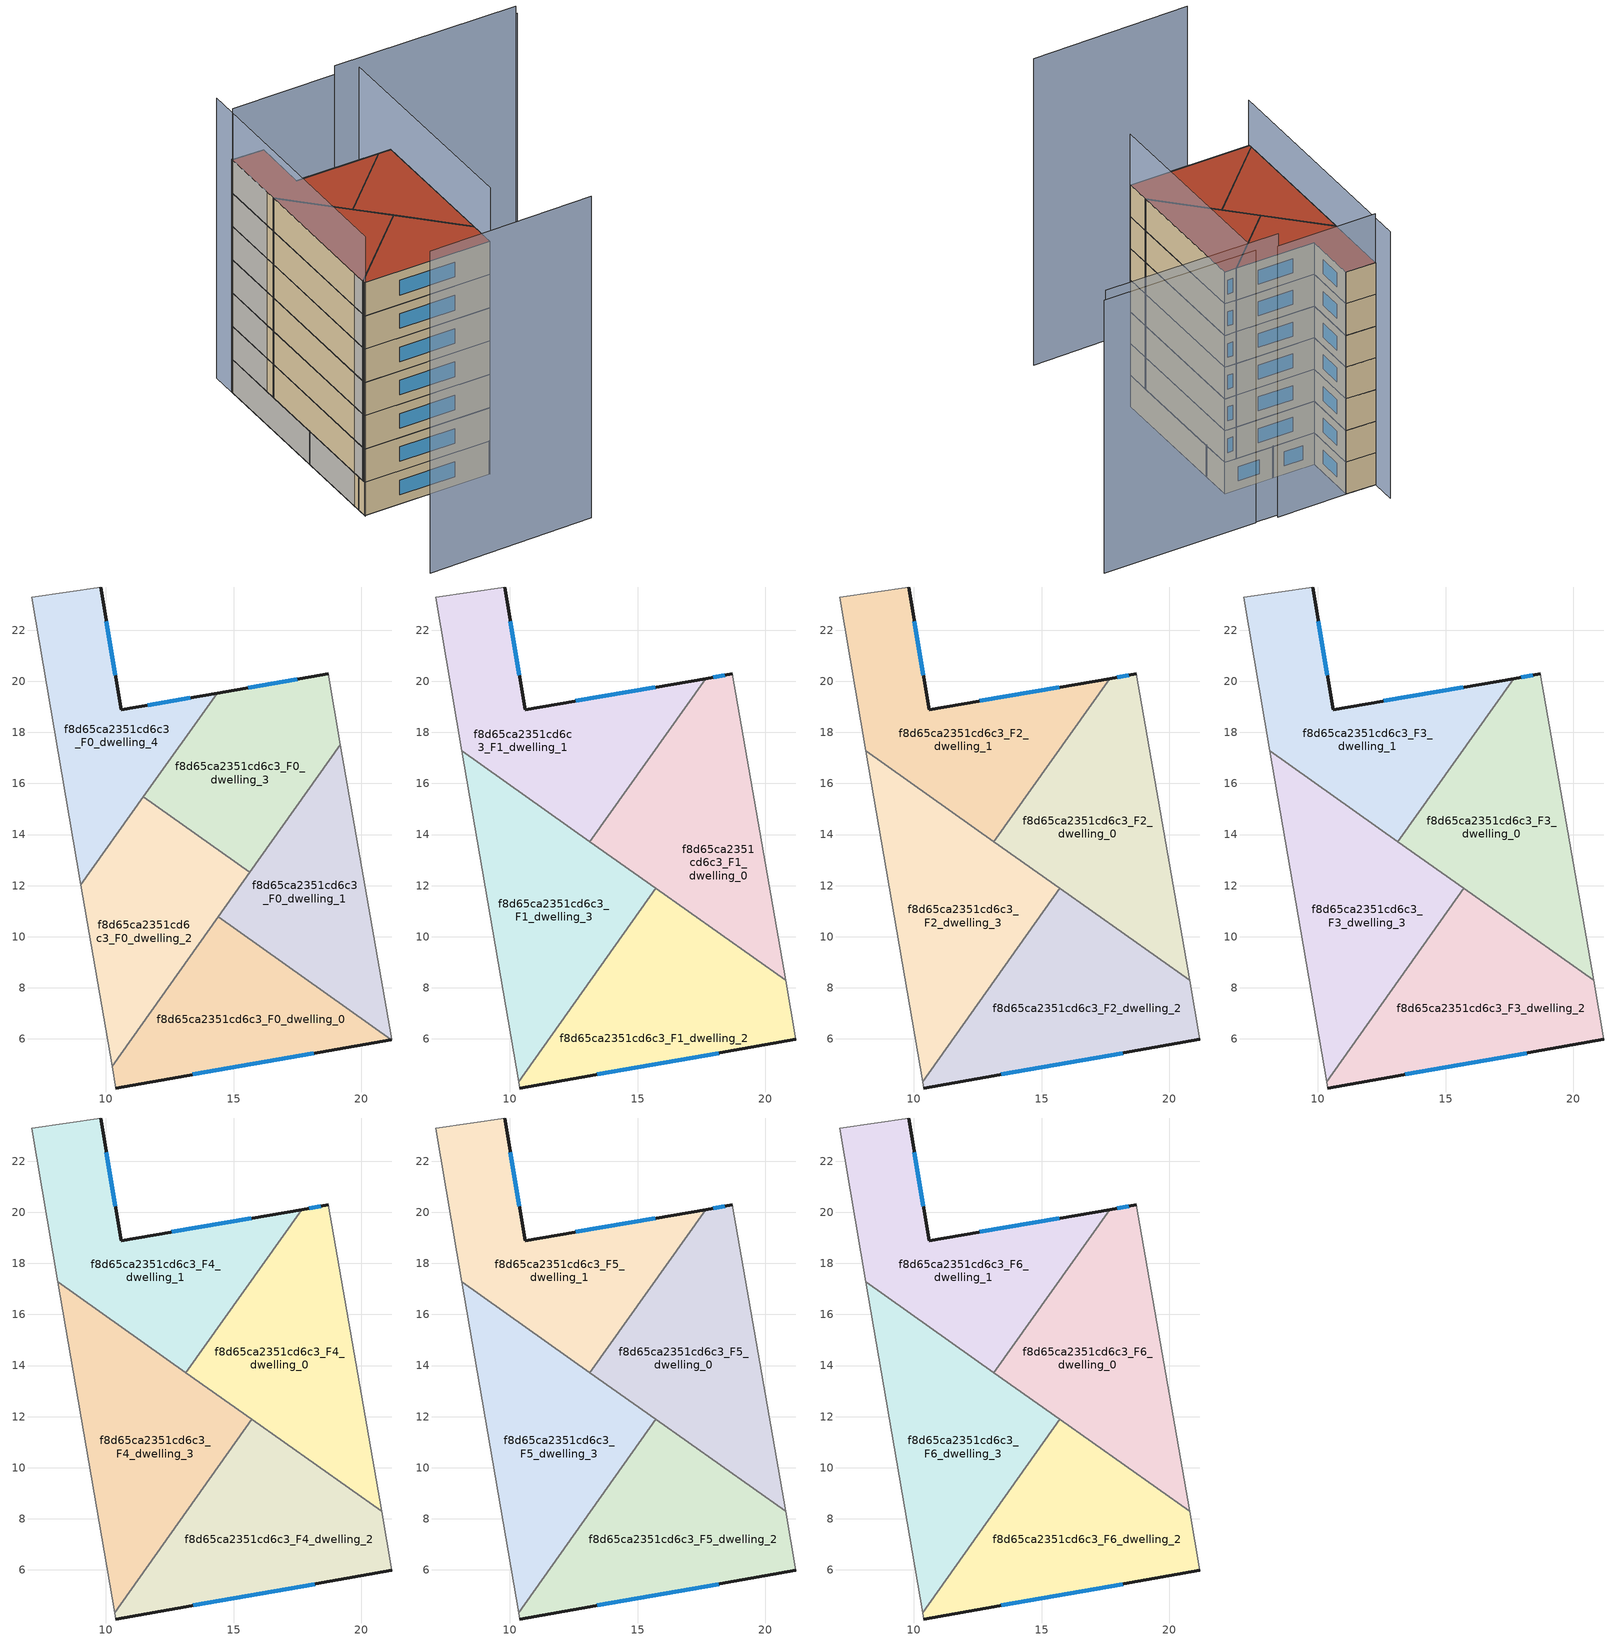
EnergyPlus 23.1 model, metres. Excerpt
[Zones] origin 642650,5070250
f8d65ca2351cd6c3_F0_dwelling_0
 floor ground (EU_floor_Construction): 21.17,5.97 14.4,10.78 10.24,4.93 10.39,4.08 z0
 wall outside (EU_wall_Construction): 21.17,5.97 10.39,4.08 z0:3
 wall to f8d65ca2351cd6c3_F0_dwelling_1 (EU_wall_Construction): 14.4,10.78 21.17,5.97 z0:3
 wall adiabatic (EU_wall_Construction): 10.39,4.08 10.24,4.93 z0:3
 wall to f8d65ca2351cd6c3_F0_dwelling_2 (EU_wall_Construction): 10.24,4.93 14.4,10.78 z0:3
 window (EU_Window_Construction): 18.15,5.44 13.41,4.61 z0.84:2.16
f8d65ca2351cd6c3_F0_dwelling_1
 floor ground (EU_floor_Construction): 21.2,5.97 19.18,17.52 14.4,10.78 21.17,5.97 z0
 wall adiabatic (EU_wall_Construction): 19.18,17.52 21.2,5.97 21.17,5.97 z0:3
 wall to f8d65ca2351cd6c3_F0_dwelling_3 (EU_wall_Construction): 15.63,12.52 19.18,17.52 z0:3
 wall to f8d65ca2351cd6c3_F0_dwelling_2 (EU_wall_Construction): 14.4,10.78 15.63,12.52 z0:3
 ceiling adiabatic (EU_roof_Construction): 19.18,17.52 20.8,8.29 15.36,12.14 z3
f8d65ca2351cd6c3_F0_dwelling_2
 floor ground (EU_floor_Construction): 10.24,4.93 15.63,12.52 11.47,15.47 9.03,12.02 z0
 wall adiabatic (EU_wall_Construction): 10.24,4.93 9.03,12.02 z0:3
 wall to f8d65ca2351cd6c3_F0_dwelling_3 (EU_wall_Construction): 11.47,15.47 15.63,12.52 z0:3
 wall to f8d65ca2351cd6c3_F0_dwelling_4 (EU_wall_Construction): 9.03,12.02 11.47,15.47 z0:3
f8d65ca2351cd6c3_F0_dwelling_3
 floor ground (EU_floor_Construction): 15.63,12.52 19.18,17.52 18.7,20.29 14.36,19.54 11.47,15.47 z0
 wall outside (EU_wall_Construction): 14.36,19.54 18.7,20.29 z0:3
 wall adiabatic (EU_wall_Construction): 18.7,20.29 19.18,17.52 z0:3
 wall to f8d65ca2351cd6c3_F0_dwelling_4 (EU_wall_Construction): 11.48,15.47 14.36,19.54 z0:3
 window (EU_Window_Construction): 15.58,19.75 17.49,20.08 z0.84:2.16
f8d65ca2351cd6c3_F0_dwelling_4
 floor ground (EU_floor_Construction): 9.03,12.02 14.36,19.54 10.6,18.89 9.8,23.69 7.09,23.29 z0
 wall outside (EU_wall_Construction): 9.8,23.69 10.6,18.89 14.36,19.54 z0:3
 wall adiabatic (EU_wall_Construction): 9.03,12.02 7.09,23.29 9.8,23.69 z0:3
 window (EU_Window_Construction): 10.02,22.35 10.37,20.23 / 11.65,19.07 13.31,19.36 z0.84:2.16
f8d65ca2351cd6c3_F1_dwelling_0
 floor adiabatic (EU_floor_Construction): 20.8,8.29 19.18,17.52 15.36,12.14 z3
 floor to f8d65ca2351cd6c3_F0_dwelling_3 (EU_floor_Construction): 15.63,12.52 19.18,17.52 18.7,20.29 17.67,20.11 13.41,14.1 z3
 floor to f8d65ca2351cd6c3_F0_dwelling_2 (EU_floor_Construction): 15.36,12.14 15.63,12.52 13.41,14.1 13.14,13.72 z3
 wall outside (EU_wall_Construction): 17.67,20.11 18.7,20.29 z3:6
 wall to f8d65ca2351cd6c3_F1_dwelling_1 (EU_wall_Construction): 13.14,13.72 17.67,20.11 z3:6
 wall adiabatic (EU_wall_Construction): 18.7,20.29 20.8,8.29 z3:6
 wall to f8d65ca2351cd6c3_F1_dwelling_2 (EU_wall_Construction): 20.8,8.29 15.72,11.89 z3:6
 wall to f8d65ca2351cd6c3_F1_dwelling_3 (EU_wall_Construction): 15.72,11.89 13.14,13.72 z3:6
 window (EU_Window_Construction): 17.96,20.16 18.41,20.24 z3.84:5.16
f8d65ca2351cd6c3_F1_dwelling_1
 floor to f8d65ca2351cd6c3_F0_dwelling_4 (EU_floor_Construction): 11.21,15.09 14.36,19.54 10.6,18.89 9.8,23.69 7.09,23.29 8.13,17.28 z3
 floor to f8d65ca2351cd6c3_F0_dwelling_2 (EU_floor_Construction): 13.14,13.72 13.41,14.1 11.48,15.47 11.21,15.09 z3
 floor to f8d65ca2351cd6c3_F0_dwelling_3 (EU_floor_Construction): 13.41,14.1 17.67,20.11 14.36,19.54 11.48,15.47 z3
 wall outside (EU_wall_Construction): 9.8,23.69 10.6,18.89 17.67,20.11 z3:6
 wall adiabatic (EU_wall_Construction): 8.13,17.28 7.09,23.29 9.8,23.69 z3:6
 wall to f8d65ca2351cd6c3_F1_dwelling_3 (EU_wall_Construction): 13.14,13.72 8.13,17.28 z3:6
 window (EU_Window_Construction): 10.02,22.35 10.37,20.23 / 12.58,19.23 15.69,19.77 z3.84:5.16
f8d65ca2351cd6c3_F1_dwelling_2
 floor to f8d65ca2351cd6c3_F0_dwelling_0 (EU_floor_Construction): 21.17,5.97 14.75,10.53 10.35,4.33 10.39,4.08 z3
 floor to f8d65ca2351cd6c3_F0_dwelling_1 (EU_floor_Construction): 21.2,5.97 20.8,8.29 15.72,11.89 14.75,10.53 21.17,5.97 z3
 wall outside (EU_wall_Construction): 21.2,5.97 10.39,4.08 z3:6
 wall adiabatic (EU_wall_Construction): 20.8,8.29 21.2,5.97 / 10.39,4.08 10.35,4.33 z3:6
 wall to f8d65ca2351cd6c3_F1_dwelling_3 (EU_wall_Construction): 10.35,4.33 15.72,11.89 z3:6
 window (EU_Window_Construction): 18.17,5.44 13.42,4.61 z3.84:5.16
f8d65ca2351cd6c3_F1_dwelling_3
 floor to f8d65ca2351cd6c3_F0_dwelling_2 (EU_floor_Construction): 10.25,4.93 15.36,12.14 11.21,15.09 9.03,12.02 z3
 floor to f8d65ca2351cd6c3_F0_dwelling_0 (EU_floor_Construction): 10.35,4.33 14.75,10.53 14.4,10.78 10.25,4.93 z3
 floor to f8d65ca2351cd6c3_F0_dwelling_4 (EU_floor_Construction): 9.03,12.02 11.2,15.09 8.13,17.28 z3
 floor to f8d65ca2351cd6c3_F0_dwelling_1 (EU_floor_Construction): 14.75,10.53 15.72,11.89 15.36,12.14 14.4,10.78 z3
 wall adiabatic (EU_wall_Construction): 10.35,4.33 8.13,17.28 z3:6
f8d65ca2351cd6c3_F2_dwelling_0
 floor to f8d65ca2351cd6c3_F1_dwelling_0 (EU_floor_Construction): 20.8,8.29 18.7,20.29 17.67,20.11 13.14,13.72 z6
 wall outside (EU_wall_Construction): 17.67,20.11 18.7,20.29 z6:9
 wall to f8d65ca2351cd6c3_F2_dwelling_1 (EU_wall_Construction): 13.14,13.72 17.67,20.11 z6:9
 wall adiabatic (EU_wall_Construction): 18.7,20.29 20.8,8.29 z6:9
 wall to f8d65ca2351cd6c3_F2_dwelling_2 (EU_wall_Construction): 20.8,8.29 15.72,11.89 z6:9
 wall to f8d65ca2351cd6c3_F2_dwelling_3 (EU_wall_Construction): 15.72,11.89 13.14,13.72 z6:9
 window (EU_Window_Construction): 17.96,20.16 18.41,20.24 z6.84:8.16
f8d65ca2351cd6c3_F2_dwelling_1
 floor to f8d65ca2351cd6c3_F1_dwelling_1 (EU_floor_Construction): 13.14,13.72 17.67,20.11 10.6,18.89 9.8,23.69 7.09,23.29 8.13,17.28 z6
 wall outside (EU_wall_Construction): 9.8,23.69 10.6,18.89 17.67,20.11 z6:9
 wall adiabatic (EU_wall_Construction): 8.13,17.28 7.09,23.29 9.8,23.69 z6:9
 wall to f8d65ca2351cd6c3_F2_dwelling_3 (EU_wall_Construction): 13.14,13.72 8.13,17.28 z6:9
 window (EU_Window_Construction): 10.02,22.35 10.37,20.23 / 12.58,19.23 15.69,19.77 z6.84:8.16
f8d65ca2351cd6c3_F2_dwelling_2
 floor to f8d65ca2351cd6c3_F1_dwelling_2 (EU_floor_Construction): 21.2,5.97 20.8,8.29 15.72,11.89 10.35,4.33 10.39,4.08 z6
 wall outside (EU_wall_Construction): 21.2,5.97 10.39,4.08 z6:9
 wall adiabatic (EU_wall_Construction): 20.8,8.29 21.2,5.97 / 10.39,4.08 10.35,4.33 z6:9
 wall to f8d65ca2351cd6c3_F2_dwelling_3 (EU_wall_Construction): 10.35,4.33 15.72,11.89 z6:9
 window (EU_Window_Construction): 18.17,5.44 13.42,4.61 z6.84:8.16
f8d65ca2351cd6c3_F2_dwelling_3
 floor to f8d65ca2351cd6c3_F1_dwelling_3 (EU_floor_Construction): 10.35,4.33 15.72,11.89 8.13,17.28 z6
 wall adiabatic (EU_wall_Construction): 10.35,4.33 8.13,17.28 z6:9
f8d65ca2351cd6c3_F3_dwelling_0
 floor to f8d65ca2351cd6c3_F2_dwelling_0 (EU_floor_Construction): 20.8,8.29 18.7,20.29 17.67,20.11 13.14,13.72 z9
 wall outside (EU_wall_Construction): 17.67,20.11 18.7,20.29 z9:12
 wall to f8d65ca2351cd6c3_F3_dwelling_1 (EU_wall_Construction): 13.14,13.72 17.67,20.11 z9:12
 wall adiabatic (EU_wall_Construction): 18.7,20.29 20.8,8.29 z9:12
 wall to f8d65ca2351cd6c3_F3_dwelling_2 (EU_wall_Construction): 20.8,8.29 15.72,11.89 z9:12
 wall to f8d65ca2351cd6c3_F3_dwelling_3 (EU_wall_Construction): 15.72,11.89 13.14,13.72 z9:12
 window (EU_Window_Construction): 17.96,20.16 18.41,20.24 z9.84:11.16
f8d65ca2351cd6c3_F3_dwelling_1
 floor to f8d65ca2351cd6c3_F2_dwelling_1 (EU_floor_Construction): 13.14,13.72 17.67,20.11 10.6,18.89 9.8,23.69 7.09,23.29 8.13,17.28 z9
 wall outside (EU_wall_Construction): 9.8,23.69 10.6,18.89 17.67,20.11 z9:12
 wall adiabatic (EU_wall_Construction): 8.13,17.28 7.09,23.29 9.8,23.69 z9:12
 wall to f8d65ca2351cd6c3_F3_dwelling_3 (EU_wall_Construction): 13.14,13.72 8.13,17.28 z9:12
 window (EU_Window_Construction): 10.02,22.35 10.37,20.23 / 12.58,19.23 15.69,19.77 z9.84:11.16
f8d65ca2351cd6c3_F3_dwelling_2
 floor to f8d65ca2351cd6c3_F2_dwelling_2 (EU_floor_Construction): 21.2,5.97 20.8,8.29 15.72,11.89 10.35,4.33 10.39,4.08 z9
 wall outside (EU_wall_Construction): 21.2,5.97 10.39,4.08 z9:12
 wall adiabatic (EU_wall_Construction): 20.8,8.29 21.2,5.97 / 10.39,4.08 10.35,4.33 z9:12
 wall to f8d65ca2351cd6c3_F3_dwelling_3 (EU_wall_Construction): 10.35,4.33 15.72,11.89 z9:12
 window (EU_Window_Construction): 18.17,5.44 13.42,4.61 z9.84:11.16
f8d65ca2351cd6c3_F3_dwelling_3
 floor to f8d65ca2351cd6c3_F2_dwelling_3 (EU_floor_Construction): 10.35,4.33 15.72,11.89 8.13,17.28 z9
 wall adiabatic (EU_wall_Construction): 10.35,4.33 8.13,17.28 z9:12
f8d65ca2351cd6c3_F4_dwelling_0
 floor to f8d65ca2351cd6c3_F3_dwelling_0 (EU_floor_Construction): 20.8,8.29 18.7,20.29 17.67,20.11 13.14,13.72 z12
 wall outside (EU_wall_Construction): 17.67,20.11 18.7,20.29 z12:15
 wall to f8d65ca2351cd6c3_F4_dwelling_1 (EU_wall_Construction): 13.14,13.72 17.67,20.11 z12:15
 wall adiabatic (EU_wall_Construction): 18.7,20.29 20.8,8.29 z12:15
 wall to f8d65ca2351cd6c3_F4_dwelling_2 (EU_wall_Construction): 20.8,8.29 15.72,11.89 z12:15
 wall to f8d65ca2351cd6c3_F4_dwelling_3 (EU_wall_Construction): 15.72,11.89 13.14,13.72 z12:15
 window (EU_Window_Construction): 17.96,20.16 18.41,20.24 z12.84:14.16
f8d65ca2351cd6c3_F4_dwelling_1
 floor to f8d65ca2351cd6c3_F3_dwelling_1 (EU_floor_Construction): 13.14,13.72 17.67,20.11 10.6,18.89 9.8,23.69 7.09,23.29 8.13,17.28 z12
 wall outside (EU_wall_Construction): 9.8,23.69 10.6,18.89 17.67,20.11 z12:15
 wall adiabatic (EU_wall_Construction): 8.13,17.28 7.09,23.29 9.8,23.69 z12:15
 wall to f8d65ca2351cd6c3_F4_dwelling_3 (EU_wall_Construction): 13.14,13.72 8.13,17.28 z12:15
 window (EU_Window_Construction): 10.02,22.35 10.37,20.23 / 12.58,19.23 15.69,19.77 z12.84:14.16
f8d65ca2351cd6c3_F4_dwelling_2
 floor to f8d65ca2351cd6c3_F3_dwelling_2 (EU_floor_Construction): 21.2,5.97 20.8,8.29 15.72,11.89 10.35,4.33 10.39,4.08 z12
 wall outside (EU_wall_Construction): 21.2,5.97 10.39,4.08 z12:15
 wall adiabatic (EU_wall_Construction): 20.8,8.29 21.2,5.97 / 10.39,4.08 10.35,4.33 z12:15
 wall to f8d65ca2351cd6c3_F4_dwelling_3 (EU_wall_Construction): 10.35,4.33 15.72,11.89 z12:15
 window (EU_Window_Construction): 18.17,5.44 13.42,4.61 z12.84:14.16
f8d65ca2351cd6c3_F4_dwelling_3
 floor to f8d65ca2351cd6c3_F3_dwelling_3 (EU_floor_Construction): 10.35,4.33 15.72,11.89 8.13,17.28 z12
 wall adiabatic (EU_wall_Construction): 10.35,4.33 8.13,17.28 z12:15
f8d65ca2351cd6c3_F5_dwelling_0
 floor to f8d65ca2351cd6c3_F4_dwelling_0 (EU_floor_Construction): 20.8,8.29 18.7,20.29 17.67,20.11 13.14,13.72 z15
 wall outside (EU_wall_Construction): 17.67,20.11 18.7,20.29 z15:18
 wall to f8d65ca2351cd6c3_F5_dwelling_1 (EU_wall_Construction): 13.14,13.72 17.67,20.11 z15:18
 wall adiabatic (EU_wall_Construction): 18.7,20.29 20.8,8.29 z15:18
 wall to f8d65ca2351cd6c3_F5_dwelling_2 (EU_wall_Construction): 20.8,8.29 15.72,11.89 z15:18
 wall to f8d65ca2351cd6c3_F5_dwelling_3 (EU_wall_Construction): 15.72,11.89 13.14,13.72 z15:18
 window (EU_Window_Construction): 17.96,20.16 18.41,20.24 z15.84:17.16
f8d65ca2351cd6c3_F5_dwelling_1
 floor to f8d65ca2351cd6c3_F4_dwelling_1 (EU_floor_Construction): 13.14,13.72 17.67,20.11 10.6,18.89 9.8,23.69 7.09,23.29 8.13,17.28 z15
 wall outside (EU_wall_Construction): 9.8,23.69 10.6,18.89 17.67,20.11 z15:18
 wall adiabatic (EU_wall_Construction): 8.13,17.28 7.09,23.29 9.8,23.69 z15:18
 wall to f8d65ca2351cd6c3_F5_dwelling_3 (EU_wall_Construction): 13.14,13.72 8.13,17.28 z15:18
 window (EU_Window_Construction): 10.02,22.35 10.37,20.23 / 12.58,19.23 15.69,19.77 z15.84:17.16
f8d65ca2351cd6c3_F5_dwelling_2
 floor to f8d65ca2351cd6c3_F4_dwelling_2 (EU_floor_Construction): 21.2,5.97 20.8,8.29 15.72,11.89 10.35,4.33 10.39,4.08 z15
 wall outside (EU_wall_Construction): 21.2,5.97 10.39,4.08 z15:18
 wall adiabatic (EU_wall_Construction): 20.8,8.29 21.2,5.97 / 10.39,4.08 10.35,4.33 z15:18
 wall to f8d65ca2351cd6c3_F5_dwelling_3 (EU_wall_Construction): 10.35,4.33 15.72,11.89 z15:18
 window (EU_Window_Construction): 18.17,5.44 13.42,4.61 z15.84:17.16
f8d65ca2351cd6c3_F5_dwelling_3
 floor to f8d65ca2351cd6c3_F4_dwelling_3 (EU_floor_Construction): 10.35,4.33 15.72,11.89 8.13,17.28 z15
 wall adiabatic (EU_wall_Construction): 10.35,4.33 8.13,17.28 z15:18
f8d65ca2351cd6c3_F6_dwelling_0
 floor to f8d65ca2351cd6c3_F5_dwelling_0 (EU_floor_Construction): 20.8,8.29 18.7,20.29 17.67,20.11 13.14,13.72 z18
 wall outside (EU_wall_Construction): 17.67,20.11 18.7,20.29 z18:21
 wall to f8d65ca2351cd6c3_F6_dwelling_1 (EU_wall_Construction): 13.14,13.72 17.67,20.11 z18:21
 wall adiabatic (EU_wall_Construction): 18.7,20.29 20.8,8.29 z18:21
 wall to f8d65ca2351cd6c3_F6_dwelling_2 (EU_wall_Construction): 20.8,8.29 15.72,11.89 z18:21
 wall to f8d65ca2351cd6c3_F6_dwelling_3 (EU_wall_Construction): 15.72,11.89 13.14,13.72 z18:21
 window (EU_Window_Construction): 17.96,20.16 18.41,20.24 z18.84:20.16
 roof outside (EU_roof_Construction): 18.7,20.29 20.8,8.29 13.14,13.72 17.67,20.11 z21
f8d65ca2351cd6c3_F6_dwelling_1
 floor to f8d65ca2351cd6c3_F5_dwelling_1 (EU_floor_Construction): 13.14,13.72 17.67,20.11 10.6,18.89 9.8,23.69 7.09,23.29 8.13,17.28 z18
 wall outside (EU_wall_Construction): 9.8,23.69 10.6,18.89 17.67,20.11 z18:21
 wall adiabatic (EU_wall_Construction): 8.13,17.28 7.09,23.29 9.8,23.69 z18:21
 wall to f8d65ca2351cd6c3_F6_dwelling_3 (EU_wall_Construction): 13.14,13.72 8.13,17.28 z18:21
 window (EU_Window_Construction): 10.02,22.35 10.37,20.23 / 12.58,19.23 15.69,19.77 z18.84:20.16
 roof outside (EU_roof_Construction): 17.67,20.11 13.14,13.72 8.13,17.28 7.09,23.29 9.8,23.69 10.6,18.89 z21
f8d65ca2351cd6c3_F6_dwelling_2
 floor to f8d65ca2351cd6c3_F5_dwelling_2 (EU_floor_Construction): 21.2,5.97 20.8,8.29 15.72,11.89 10.35,4.33 10.39,4.08 z18
 wall outside (EU_wall_Construction): 21.2,5.97 10.39,4.08 z18:21
 wall adiabatic (EU_wall_Construction): 20.8,8.29 21.2,5.97 / 10.39,4.08 10.35,4.33 z18:21
 wall to f8d65ca2351cd6c3_F6_dwelling_3 (EU_wall_Construction): 10.35,4.33 15.72,11.89 z18:21
 window (EU_Window_Construction): 18.17,5.44 13.42,4.61 z18.84:20.16
 roof outside (EU_roof_Construction): 20.8,8.29 21.2,5.97 10.39,4.08 10.35,4.33 15.72,11.89 z21
f8d65ca2351cd6c3_F6_dwelling_3
 floor to f8d65ca2351cd6c3_F5_dwelling_3 (EU_floor_Construction): 10.35,4.33 15.72,11.89 8.13,17.28 z18
 wall adiabatic (EU_wall_Construction): 10.35,4.33 8.13,17.28 z18:21
 roof outside (EU_roof_Construction): 15.72,11.89 10.35,4.33 8.13,17.28 z21
shading: 12.19,-4.93 26.17,-2.28 z0:29; 6.72,25.5 10.4,4 z0:25.2; 21.2,5.98 17.88,24.95 / 17.88,24.95 31.59,27.35 z0:25.8; 15.98,24.81 7.11,23.2 z0:25.6; 31.41,27.19 15.82,24.51 z0:26.6
[Building]
EU S2 Campaign: North Axis=0; Terrain=City; Solar Distribution=FullExterior
[Site:Location]
Lyon-Bron: Latitude=45.75; Longitude=5; Time Zone=1; Elevation=198
[SizingPeriod:WeatherFileDays]
AnnualSizingPeriod: Begin Month=1; Begin Day of Month=1; End Month=12; End Day of Month=31; Day of Week for Start Day=Monday; Use Weather File Daylight Saving Period=No; Use Weather File Rain and Snow Indicators=No
[MATERIAL]
EU_InternalMass_Material: Roughness=MediumRough; Thickness=0.1; Conductivity=1; Density=1800; Specific Heat=900; Thermal Absorptance=0.9; Solar Absorptance=0.7; Visible Absorptance=0.7
[MATERIAL:NOMASS] Roughness=MediumRough; Thermal Absorptance=0.9; Solar Absorptance=0.7; Visible Absorptance=0.7
Name | Thermal Resistance
EU_wall_NoMass | 0.776494
EU_roof_NoMass | 0.486893
EU_floor_NoMass | 0.421597
[WINDOWMATERIAL:SIMPLEGLAZINGSYSTEM]
EU_Window_SimpleGlazing: UFactor=4.24961; Solar Heat Gain Coefficient=0.83; Visible Transmittance=0.83
[CONSTRUCTION]
EU_wall_Construction: EU_wall_NoMass
EU_roof_Construction: EU_roof_NoMass
EU_floor_Construction: EU_floor_NoMass
EU_InternalMass_Construction: EU_InternalMass_Material
EU_Window_Construction: EU_Window_SimpleGlazing
[ZONE] Type=1; Multiplier=1; Ceiling Height=autocalculate; Floor Area=autocalculate; Part of Total Floor Area=Yes
Name | Volume
f8d65ca2351cd6c3_F0_dwelling_0; f8d65ca2351cd6c3_F0_dwelling_1 | 103.578
f8d65ca2351cd6c3_F1_dwelling_0; f8d65ca2351cd6c3_F2_dwelling_0; f8d65ca2351cd6c3_F3_dwelling_0; f8d65ca2351cd6c3_F4_dwelling_0; f8d65ca2351cd6c3_F5_dwelling_0; f8d65ca2351cd6c3_F6_dwelling_0; f8d65ca2351cd6c3_F1_dwelling_2; f8d65ca2351cd6c3_F2_dwelling_2; f8d65ca2351cd6c3_F3_dwelling_2; f8d65ca2351cd6c3_F4_dwelling_2; f8d65ca2351cd6c3_F5_dwelling_2; f8d65ca2351cd6c3_F6_dwelling_2 | 129.485
f8d65ca2351cd6c3_F1_dwelling_1; f8d65ca2351cd6c3_F2_dwelling_1; f8d65ca2351cd6c3_F3_dwelling_1; f8d65ca2351cd6c3_F4_dwelling_1; f8d65ca2351cd6c3_F5_dwelling_1; f8d65ca2351cd6c3_F6_dwelling_1 | 129.47
f8d65ca2351cd6c3_F0_dwelling_2 | 103.573
f8d65ca2351cd6c3_F0_dwelling_3 | 103.584
f8d65ca2351cd6c3_F1_dwelling_3; f8d65ca2351cd6c3_F2_dwelling_3; f8d65ca2351cd6c3_F3_dwelling_3; f8d65ca2351cd6c3_F4_dwelling_3; f8d65ca2351cd6c3_F5_dwelling_3; f8d65ca2351cd6c3_F6_dwelling_3 | 129.481
f8d65ca2351cd6c3_F0_dwelling_4 | 103.575
[INTERNALMASS] Construction=EU_InternalMass_Construction
Name | Zone or ZoneList | Surface Area
f8d65ca2351cd6c3_F0_dwelling_0_EU_InternalMass | f8d65ca2351cd6c3_F0_dwelling_0 | 34.5284
f8d65ca2351cd6c3_F0_dwelling_1_EU_InternalMass | f8d65ca2351cd6c3_F0_dwelling_1 | 34.5243
f8d65ca2351cd6c3_F0_dwelling_2_EU_InternalMass | f8d65ca2351cd6c3_F0_dwelling_2 | 34.5254
f8d65ca2351cd6c3_F0_dwelling_3_EU_InternalMass | f8d65ca2351cd6c3_F0_dwelling_3 | 34.5273
f8d65ca2351cd6c3_F0_dwelling_4_EU_InternalMass | f8d65ca2351cd6c3_F0_dwelling_4 | 34.5253
f8d65ca2351cd6c3_F1_dwelling_0_EU_InternalMass | f8d65ca2351cd6c3_F1_dwelling_0 | 43.1619
f8d65ca2351cd6c3_F1_dwelling_1_EU_InternalMass | f8d65ca2351cd6c3_F1_dwelling_1 | 43.1571
f8d65ca2351cd6c3_F1_dwelling_2_EU_InternalMass | f8d65ca2351cd6c3_F1_dwelling_2 | 43.161
f8d65ca2351cd6c3_F1_dwelling_3_EU_InternalMass | f8d65ca2351cd6c3_F1_dwelling_3 | 43.1603
f8d65ca2351cd6c3_F2_dwelling_0_EU_InternalMass | f8d65ca2351cd6c3_F2_dwelling_0 | 43.1619
f8d65ca2351cd6c3_F2_dwelling_1_EU_InternalMass | f8d65ca2351cd6c3_F2_dwelling_1 | 43.1571
f8d65ca2351cd6c3_F2_dwelling_2_EU_InternalMass | f8d65ca2351cd6c3_F2_dwelling_2 | 43.161
f8d65ca2351cd6c3_F2_dwelling_3_EU_InternalMass | f8d65ca2351cd6c3_F2_dwelling_3 | 43.1603
f8d65ca2351cd6c3_F3_dwelling_0_EU_InternalMass | f8d65ca2351cd6c3_F3_dwelling_0 | 43.1619
f8d65ca2351cd6c3_F3_dwelling_1_EU_InternalMass | f8d65ca2351cd6c3_F3_dwelling_1 | 43.1571
f8d65ca2351cd6c3_F3_dwelling_2_EU_InternalMass | f8d65ca2351cd6c3_F3_dwelling_2 | 43.161
f8d65ca2351cd6c3_F3_dwelling_3_EU_InternalMass | f8d65ca2351cd6c3_F3_dwelling_3 | 43.1603
f8d65ca2351cd6c3_F4_dwelling_0_EU_InternalMass | f8d65ca2351cd6c3_F4_dwelling_0 | 43.1619
f8d65ca2351cd6c3_F4_dwelling_1_EU_InternalMass | f8d65ca2351cd6c3_F4_dwelling_1 | 43.1571
f8d65ca2351cd6c3_F4_dwelling_2_EU_InternalMass | f8d65ca2351cd6c3_F4_dwelling_2 | 43.161
f8d65ca2351cd6c3_F4_dwelling_3_EU_InternalMass | f8d65ca2351cd6c3_F4_dwelling_3 | 43.1603
f8d65ca2351cd6c3_F5_dwelling_0_EU_InternalMass | f8d65ca2351cd6c3_F5_dwelling_0 | 43.1619
f8d65ca2351cd6c3_F5_dwelling_1_EU_InternalMass | f8d65ca2351cd6c3_F5_dwelling_1 | 43.1571
f8d65ca2351cd6c3_F5_dwelling_2_EU_InternalMass | f8d65ca2351cd6c3_F5_dwelling_2 | 43.161
f8d65ca2351cd6c3_F5_dwelling_3_EU_InternalMass | f8d65ca2351cd6c3_F5_dwelling_3 | 43.1603
f8d65ca2351cd6c3_F6_dwelling_0_EU_InternalMass | f8d65ca2351cd6c3_F6_dwelling_0 | 43.1619
f8d65ca2351cd6c3_F6_dwelling_1_EU_InternalMass | f8d65ca2351cd6c3_F6_dwelling_1 | 43.1571
f8d65ca2351cd6c3_F6_dwelling_2_EU_InternalMass | f8d65ca2351cd6c3_F6_dwelling_2 | 43.161
f8d65ca2351cd6c3_F6_dwelling_3_EU_InternalMass | f8d65ca2351cd6c3_F6_dwelling_3 | 43.1603
[OTHEREQUIPMENT] Fuel Type=Electricity; Design Level Calculation Method=Watts/Area; Power per Zone Floor Area=1; Fraction Latent=0; Fraction Radiant=0; Fraction Lost=0; Carbon Dioxide Generation Rate=0; EndUse Subcategory=EU_Step8_InternalGains
Name | Zone or ZoneList or Space or SpaceList | Schedule
EU_Step8_InternalGain_f8d65ca2351cd6c3_F0_dwelling_0_f000 | f8d65ca2351cd6c3_F0_dwelling_0 | EU_Step8_GainSchedule_f8d65ca2351cd6c3_F0_dwelling_0_f000
EU_Step8_InternalGain_f8d65ca2351cd6c3_F0_dwelling_1_f000 | f8d65ca2351cd6c3_F0_dwelling_1 | EU_Step8_GainSchedule_f8d65ca2351cd6c3_F0_dwelling_1_f000
EU_Step8_InternalGain_f8d65ca2351cd6c3_F0_dwelling_2_f000 | f8d65ca2351cd6c3_F0_dwelling_2 | EU_Step8_GainSchedule_f8d65ca2351cd6c3_F0_dwelling_2_f000
EU_Step8_InternalGain_f8d65ca2351cd6c3_F0_dwelling_3_f000 | f8d65ca2351cd6c3_F0_dwelling_3 | EU_Step8_GainSchedule_f8d65ca2351cd6c3_F0_dwelling_3_f000
EU_Step8_InternalGain_f8d65ca2351cd6c3_F0_dwelling_4_f000 | f8d65ca2351cd6c3_F0_dwelling_4 | EU_Step8_GainSchedule_f8d65ca2351cd6c3_F0_dwelling_4_f000
EU_Step8_InternalGain_f8d65ca2351cd6c3_F1_dwelling_0_f000 | f8d65ca2351cd6c3_F1_dwelling_0 | EU_Step8_GainSchedule_f8d65ca2351cd6c3_F1_dwelling_0_f000
EU_Step8_InternalGain_f8d65ca2351cd6c3_F1_dwelling_1_f000 | f8d65ca2351cd6c3_F1_dwelling_1 | EU_Step8_GainSchedule_f8d65ca2351cd6c3_F1_dwelling_1_f000
EU_Step8_InternalGain_f8d65ca2351cd6c3_F1_dwelling_2_f000 | f8d65ca2351cd6c3_F1_dwelling_2 | EU_Step8_GainSchedule_f8d65ca2351cd6c3_F1_dwelling_2_f000
EU_Step8_InternalGain_f8d65ca2351cd6c3_F1_dwelling_3_f000 | f8d65ca2351cd6c3_F1_dwelling_3 | EU_Step8_GainSchedule_f8d65ca2351cd6c3_F1_dwelling_3_f000
EU_Step8_InternalGain_f8d65ca2351cd6c3_F2_dwelling_0_f000 | f8d65ca2351cd6c3_F2_dwelling_0 | EU_Step8_GainSchedule_f8d65ca2351cd6c3_F2_dwelling_0_f000
EU_Step8_InternalGain_f8d65ca2351cd6c3_F2_dwelling_1_f000 | f8d65ca2351cd6c3_F2_dwelling_1 | EU_Step8_GainSchedule_f8d65ca2351cd6c3_F2_dwelling_1_f000
EU_Step8_InternalGain_f8d65ca2351cd6c3_F2_dwelling_2_f000 | f8d65ca2351cd6c3_F2_dwelling_2 | EU_Step8_GainSchedule_f8d65ca2351cd6c3_F2_dwelling_2_f000
EU_Step8_InternalGain_f8d65ca2351cd6c3_F2_dwelling_3_f000 | f8d65ca2351cd6c3_F2_dwelling_3 | EU_Step8_GainSchedule_f8d65ca2351cd6c3_F2_dwelling_3_f000
EU_Step8_InternalGain_f8d65ca2351cd6c3_F3_dwelling_0_f000 | f8d65ca2351cd6c3_F3_dwelling_0 | EU_Step8_GainSchedule_f8d65ca2351cd6c3_F3_dwelling_0_f000
EU_Step8_InternalGain_f8d65ca2351cd6c3_F3_dwelling_1_f000 | f8d65ca2351cd6c3_F3_dwelling_1 | EU_Step8_GainSchedule_f8d65ca2351cd6c3_F3_dwelling_1_f000
EU_Step8_InternalGain_f8d65ca2351cd6c3_F3_dwelling_2_f000 | f8d65ca2351cd6c3_F3_dwelling_2 | EU_Step8_GainSchedule_f8d65ca2351cd6c3_F3_dwelling_2_f000
EU_Step8_InternalGain_f8d65ca2351cd6c3_F3_dwelling_3_f000 | f8d65ca2351cd6c3_F3_dwelling_3 | EU_Step8_GainSchedule_f8d65ca2351cd6c3_F3_dwelling_3_f000
EU_Step8_InternalGain_f8d65ca2351cd6c3_F4_dwelling_0_f000 | f8d65ca2351cd6c3_F4_dwelling_0 | EU_Step8_GainSchedule_f8d65ca2351cd6c3_F4_dwelling_0_f000
EU_Step8_InternalGain_f8d65ca2351cd6c3_F4_dwelling_1_f000 | f8d65ca2351cd6c3_F4_dwelling_1 | EU_Step8_GainSchedule_f8d65ca2351cd6c3_F4_dwelling_1_f000
EU_Step8_InternalGain_f8d65ca2351cd6c3_F4_dwelling_2_f000 | f8d65ca2351cd6c3_F4_dwelling_2 | EU_Step8_GainSchedule_f8d65ca2351cd6c3_F4_dwelling_2_f000
EU_Step8_InternalGain_f8d65ca2351cd6c3_F4_dwelling_3_f000 | f8d65ca2351cd6c3_F4_dwelling_3 | EU_Step8_GainSchedule_f8d65ca2351cd6c3_F4_dwelling_3_f000
EU_Step8_InternalGain_f8d65ca2351cd6c3_F5_dwelling_0_f000 | f8d65ca2351cd6c3_F5_dwelling_0 | EU_Step8_GainSchedule_f8d65ca2351cd6c3_F5_dwelling_0_f000
EU_Step8_InternalGain_f8d65ca2351cd6c3_F5_dwelling_1_f000 | f8d65ca2351cd6c3_F5_dwelling_1 | EU_Step8_GainSchedule_f8d65ca2351cd6c3_F5_dwelling_1_f000
EU_Step8_InternalGain_f8d65ca2351cd6c3_F5_dwelling_2_f000 | f8d65ca2351cd6c3_F5_dwelling_2 | EU_Step8_GainSchedule_f8d65ca2351cd6c3_F5_dwelling_2_f000
EU_Step8_InternalGain_f8d65ca2351cd6c3_F5_dwelling_3_f000 | f8d65ca2351cd6c3_F5_dwelling_3 | EU_Step8_GainSchedule_f8d65ca2351cd6c3_F5_dwelling_3_f000
EU_Step8_InternalGain_f8d65ca2351cd6c3_F6_dwelling_0_f000 | f8d65ca2351cd6c3_F6_dwelling_0 | EU_Step8_GainSchedule_f8d65ca2351cd6c3_F6_dwelling_0_f000
EU_Step8_InternalGain_f8d65ca2351cd6c3_F6_dwelling_1_f000 | f8d65ca2351cd6c3_F6_dwelling_1 | EU_Step8_GainSchedule_f8d65ca2351cd6c3_F6_dwelling_1_f000
EU_Step8_InternalGain_f8d65ca2351cd6c3_F6_dwelling_2_f000 | f8d65ca2351cd6c3_F6_dwelling_2 | EU_Step8_GainSchedule_f8d65ca2351cd6c3_F6_dwelling_2_f000
EU_Step8_InternalGain_f8d65ca2351cd6c3_F6_dwelling_3_f000 | f8d65ca2351cd6c3_F6_dwelling_3 | EU_Step8_GainSchedule_f8d65ca2351cd6c3_F6_dwelling_3_f000
[ZONEVENTILATION:DESIGNFLOWRATE] Schedule=EU_AlwaysOn; Design Flow Rate Calculation Method=AirChanges/Hour; Air Changes per Hour=0.693814; Ventilation Type=Natural; Fan Pressure Rise=0; Fan Total Efficiency=1; Constant Term Coefficient=1; Temperature Term Coefficient=0; Velocity Term Coefficient=0; Velocity Squared Term Coefficient=0; Minimum Indoor Temperature=-100; Maximum Indoor Temperature=100; Delta Temperature=-100; Minimum Outdoor Temperature=-100; Maximum Outdoor Temperature=100; Maximum Wind Speed=40
Name | Zone or ZoneList or Space or SpaceList
EU_ConstantAir_f8d65ca2351cd6c3_F0_dwelling_0 | f8d65ca2351cd6c3_F0_dwelling_0
EU_ConstantAir_f8d65ca2351cd6c3_F0_dwelling_1 | f8d65ca2351cd6c3_F0_dwelling_1
EU_ConstantAir_f8d65ca2351cd6c3_F0_dwelling_2 | f8d65ca2351cd6c3_F0_dwelling_2
EU_ConstantAir_f8d65ca2351cd6c3_F0_dwelling_3 | f8d65ca2351cd6c3_F0_dwelling_3
EU_ConstantAir_f8d65ca2351cd6c3_F0_dwelling_4 | f8d65ca2351cd6c3_F0_dwelling_4
EU_ConstantAir_f8d65ca2351cd6c3_F1_dwelling_0 | f8d65ca2351cd6c3_F1_dwelling_0
EU_ConstantAir_f8d65ca2351cd6c3_F1_dwelling_1 | f8d65ca2351cd6c3_F1_dwelling_1
EU_ConstantAir_f8d65ca2351cd6c3_F1_dwelling_2 | f8d65ca2351cd6c3_F1_dwelling_2
EU_ConstantAir_f8d65ca2351cd6c3_F1_dwelling_3 | f8d65ca2351cd6c3_F1_dwelling_3
EU_ConstantAir_f8d65ca2351cd6c3_F2_dwelling_0 | f8d65ca2351cd6c3_F2_dwelling_0
EU_ConstantAir_f8d65ca2351cd6c3_F2_dwelling_1 | f8d65ca2351cd6c3_F2_dwelling_1
EU_ConstantAir_f8d65ca2351cd6c3_F2_dwelling_2 | f8d65ca2351cd6c3_F2_dwelling_2
EU_ConstantAir_f8d65ca2351cd6c3_F2_dwelling_3 | f8d65ca2351cd6c3_F2_dwelling_3
EU_ConstantAir_f8d65ca2351cd6c3_F3_dwelling_0 | f8d65ca2351cd6c3_F3_dwelling_0
EU_ConstantAir_f8d65ca2351cd6c3_F3_dwelling_1 | f8d65ca2351cd6c3_F3_dwelling_1
EU_ConstantAir_f8d65ca2351cd6c3_F3_dwelling_2 | f8d65ca2351cd6c3_F3_dwelling_2
EU_ConstantAir_f8d65ca2351cd6c3_F3_dwelling_3 | f8d65ca2351cd6c3_F3_dwelling_3
EU_ConstantAir_f8d65ca2351cd6c3_F4_dwelling_0 | f8d65ca2351cd6c3_F4_dwelling_0
EU_ConstantAir_f8d65ca2351cd6c3_F4_dwelling_1 | f8d65ca2351cd6c3_F4_dwelling_1
EU_ConstantAir_f8d65ca2351cd6c3_F4_dwelling_2 | f8d65ca2351cd6c3_F4_dwelling_2
EU_ConstantAir_f8d65ca2351cd6c3_F4_dwelling_3 | f8d65ca2351cd6c3_F4_dwelling_3
EU_ConstantAir_f8d65ca2351cd6c3_F5_dwelling_0 | f8d65ca2351cd6c3_F5_dwelling_0
EU_ConstantAir_f8d65ca2351cd6c3_F5_dwelling_1 | f8d65ca2351cd6c3_F5_dwelling_1
EU_ConstantAir_f8d65ca2351cd6c3_F5_dwelling_2 | f8d65ca2351cd6c3_F5_dwelling_2
EU_ConstantAir_f8d65ca2351cd6c3_F5_dwelling_3 | f8d65ca2351cd6c3_F5_dwelling_3
EU_ConstantAir_f8d65ca2351cd6c3_F6_dwelling_0 | f8d65ca2351cd6c3_F6_dwelling_0
EU_ConstantAir_f8d65ca2351cd6c3_F6_dwelling_1 | f8d65ca2351cd6c3_F6_dwelling_1
EU_ConstantAir_f8d65ca2351cd6c3_F6_dwelling_2 | f8d65ca2351cd6c3_F6_dwelling_2
EU_ConstantAir_f8d65ca2351cd6c3_F6_dwelling_3 | f8d65ca2351cd6c3_F6_dwelling_3
[HVACTEMPLATE:THERMOSTAT] Constant Heating Setpoint=20; Constant Cooling Setpoint=50
EU_HeatOnly_f8d65ca2351cd6c3_F0_dwelling_0; EU_HeatOnly_f8d65ca2351cd6c3_F0_dwelling_1; EU_HeatOnly_f8d65ca2351cd6c3_F0_dwelling_2; EU_HeatOnly_f8d65ca2351cd6c3_F0_dwelling_3; EU_HeatOnly_f8d65ca2351cd6c3_F0_dwelling_4; EU_HeatOnly_f8d65ca2351cd6c3_F1_dwelling_0; EU_HeatOnly_f8d65ca2351cd6c3_F1_dwelling_1; EU_HeatOnly_f8d65ca2351cd6c3_F1_dwelling_2; EU_HeatOnly_f8d65ca2351cd6c3_F1_dwelling_3; EU_HeatOnly_f8d65ca2351cd6c3_F2_dwelling_0; EU_HeatOnly_f8d65ca2351cd6c3_F2_dwelling_1; EU_HeatOnly_f8d65ca2351cd6c3_F2_dwelling_2; EU_HeatOnly_f8d65ca2351cd6c3_F2_dwelling_3; EU_HeatOnly_f8d65ca2351cd6c3_F3_dwelling_0; EU_HeatOnly_f8d65ca2351cd6c3_F3_dwelling_1; EU_HeatOnly_f8d65ca2351cd6c3_F3_dwelling_2; EU_HeatOnly_f8d65ca2351cd6c3_F3_dwelling_3; EU_HeatOnly_f8d65ca2351cd6c3_F4_dwelling_0; EU_HeatOnly_f8d65ca2351cd6c3_F4_dwelling_1; EU_HeatOnly_f8d65ca2351cd6c3_F4_dwelling_2; EU_HeatOnly_f8d65ca2351cd6c3_F4_dwelling_3; EU_HeatOnly_f8d65ca2351cd6c3_F5_dwelling_0; EU_HeatOnly_f8d65ca2351cd6c3_F5_dwelling_1; EU_HeatOnly_f8d65ca2351cd6c3_F5_dwelling_2; EU_HeatOnly_f8d65ca2351cd6c3_F5_dwelling_3; EU_HeatOnly_f8d65ca2351cd6c3_F6_dwelling_0; EU_HeatOnly_f8d65ca2351cd6c3_F6_dwelling_1; EU_HeatOnly_f8d65ca2351cd6c3_F6_dwelling_2; EU_HeatOnly_f8d65ca2351cd6c3_F6_dwelling_3
[HVACTEMPLATE:ZONE:IDEALLOADSAIRSYSTEM] System Availability Schedule=EU_AlwaysOn; Maximum Heating Supply Air Temperature=50; Minimum Cooling Supply Air Temperature=13; Maximum Heating Supply Air Humidity Ratio=0.0156; Minimum Cooling Supply Air Humidity Ratio=0.0077; Heating Limit=NoLimit; Cooling Limit=NoLimit; Heating Availability Schedule=EU_AlwaysOn; Cooling Availability Schedule=EU_CoolingOff; Dehumidification Control Type=ConstantSensibleHeatRatio; Cooling Sensible Heat Ratio=0.7; Dehumidification Setpoint=60; Humidification Control Type=None; Humidification Setpoint=30; Outdoor Air Method=None; Outdoor Air Flow Rate per Person=0.00944; Outdoor Air Flow Rate per Zone Floor Area=0; Outdoor Air Flow Rate per Zone=0; Demand Controlled Ventilation Type=None; Outdoor Air Economizer Type=NoEconomizer; Heat Recovery Type=None; Sensible Heat Recovery Effectiveness=0.7; Latent Heat Recovery Effectiveness=0.65
Name | Template Thermostat
f8d65ca2351cd6c3_F0_dwelling_0 | EU_HeatOnly_f8d65ca2351cd6c3_F0_dwelling_0
f8d65ca2351cd6c3_F0_dwelling_1 | EU_HeatOnly_f8d65ca2351cd6c3_F0_dwelling_1
f8d65ca2351cd6c3_F0_dwelling_2 | EU_HeatOnly_f8d65ca2351cd6c3_F0_dwelling_2
f8d65ca2351cd6c3_F0_dwelling_3 | EU_HeatOnly_f8d65ca2351cd6c3_F0_dwelling_3
f8d65ca2351cd6c3_F0_dwelling_4 | EU_HeatOnly_f8d65ca2351cd6c3_F0_dwelling_4
f8d65ca2351cd6c3_F1_dwelling_0 | EU_HeatOnly_f8d65ca2351cd6c3_F1_dwelling_0
f8d65ca2351cd6c3_F1_dwelling_1 | EU_HeatOnly_f8d65ca2351cd6c3_F1_dwelling_1
f8d65ca2351cd6c3_F1_dwelling_2 | EU_HeatOnly_f8d65ca2351cd6c3_F1_dwelling_2
f8d65ca2351cd6c3_F1_dwelling_3 | EU_HeatOnly_f8d65ca2351cd6c3_F1_dwelling_3
f8d65ca2351cd6c3_F2_dwelling_0 | EU_HeatOnly_f8d65ca2351cd6c3_F2_dwelling_0
f8d65ca2351cd6c3_F2_dwelling_1 | EU_HeatOnly_f8d65ca2351cd6c3_F2_dwelling_1
f8d65ca2351cd6c3_F2_dwelling_2 | EU_HeatOnly_f8d65ca2351cd6c3_F2_dwelling_2
f8d65ca2351cd6c3_F2_dwelling_3 | EU_HeatOnly_f8d65ca2351cd6c3_F2_dwelling_3
f8d65ca2351cd6c3_F3_dwelling_0 | EU_HeatOnly_f8d65ca2351cd6c3_F3_dwelling_0
f8d65ca2351cd6c3_F3_dwelling_1 | EU_HeatOnly_f8d65ca2351cd6c3_F3_dwelling_1
f8d65ca2351cd6c3_F3_dwelling_2 | EU_HeatOnly_f8d65ca2351cd6c3_F3_dwelling_2
f8d65ca2351cd6c3_F3_dwelling_3 | EU_HeatOnly_f8d65ca2351cd6c3_F3_dwelling_3
f8d65ca2351cd6c3_F4_dwelling_0 | EU_HeatOnly_f8d65ca2351cd6c3_F4_dwelling_0
f8d65ca2351cd6c3_F4_dwelling_1 | EU_HeatOnly_f8d65ca2351cd6c3_F4_dwelling_1
f8d65ca2351cd6c3_F4_dwelling_2 | EU_HeatOnly_f8d65ca2351cd6c3_F4_dwelling_2
f8d65ca2351cd6c3_F4_dwelling_3 | EU_HeatOnly_f8d65ca2351cd6c3_F4_dwelling_3
f8d65ca2351cd6c3_F5_dwelling_0 | EU_HeatOnly_f8d65ca2351cd6c3_F5_dwelling_0
f8d65ca2351cd6c3_F5_dwelling_1 | EU_HeatOnly_f8d65ca2351cd6c3_F5_dwelling_1
f8d65ca2351cd6c3_F5_dwelling_2 | EU_HeatOnly_f8d65ca2351cd6c3_F5_dwelling_2
f8d65ca2351cd6c3_F5_dwelling_3 | EU_HeatOnly_f8d65ca2351cd6c3_F5_dwelling_3
f8d65ca2351cd6c3_F6_dwelling_0 | EU_HeatOnly_f8d65ca2351cd6c3_F6_dwelling_0
f8d65ca2351cd6c3_F6_dwelling_1 | EU_HeatOnly_f8d65ca2351cd6c3_F6_dwelling_1
f8d65ca2351cd6c3_F6_dwelling_2 | EU_HeatOnly_f8d65ca2351cd6c3_F6_dwelling_2
f8d65ca2351cd6c3_F6_dwelling_3 | EU_HeatOnly_f8d65ca2351cd6c3_F6_dwelling_3
[SIZING:ZONE] Zone Cooling Design Supply Air Temperature Input Method=SupplyAirTemperature; Zone Cooling Design Supply Air Temperature=13; Zone Heating Design Supply Air Temperature Input Method=SupplyAirTemperature; Zone Heating Design Supply Air Temperature=50; Zone Cooling Design Supply Air Humidity Ratio=0.008; Zone Heating Design Supply Air Humidity Ratio=0.008; Cooling Design Air Flow Method=DesignDay; Cooling Design Air Flow Rate=0; Cooling Minimum Air Flow per Zone Floor Area=0.000762; Cooling Minimum Air Flow=0; Cooling Minimum Air Flow Fraction=0.2; Heating Design Air Flow Method=DesignDay; Heating Design Air Flow Rate=0; Heating Maximum Air Flow per Zone Floor Area=0.002032; Heating Maximum Air Flow=0.141576; Heating Maximum Air Flow Fraction=0.3; Account for Dedicated Outdoor Air System=No; Dedicated Outdoor Air System Control Strategy=NeutralSupplyAir; Dedicated Outdoor Air Low Setpoint Temperature for Design=autosize; Dedicated Outdoor Air High Setpoint Temperature for Design=autosize; Zone Load Sizing Method=Sensible Load Only No Latent Load; Zone Latent Cooling Design Supply Air Humidity Ratio Input Method=HumidityRatioDifference; Zone Cooling Design Supply Air Humidity Ratio Difference=0.005; Zone Latent Heating Design Supply Air Humidity Ratio Input Method=HumidityRatioDifference; Zone Humidification Design Supply Air Humidity Ratio Difference=0.005
f8d65ca2351cd6c3_F0_dwelling_0; f8d65ca2351cd6c3_F0_dwelling_1; f8d65ca2351cd6c3_F0_dwelling_2; f8d65ca2351cd6c3_F0_dwelling_3; f8d65ca2351cd6c3_F0_dwelling_4; f8d65ca2351cd6c3_F1_dwelling_0; f8d65ca2351cd6c3_F1_dwelling_1; f8d65ca2351cd6c3_F1_dwelling_2; f8d65ca2351cd6c3_F1_dwelling_3; f8d65ca2351cd6c3_F2_dwelling_0; f8d65ca2351cd6c3_F2_dwelling_1; f8d65ca2351cd6c3_F2_dwelling_2; f8d65ca2351cd6c3_F2_dwelling_3; f8d65ca2351cd6c3_F3_dwelling_0; f8d65ca2351cd6c3_F3_dwelling_1; f8d65ca2351cd6c3_F3_dwelling_2; f8d65ca2351cd6c3_F3_dwelling_3; f8d65ca2351cd6c3_F4_dwelling_0; f8d65ca2351cd6c3_F4_dwelling_1; f8d65ca2351cd6c3_F4_dwelling_2; f8d65ca2351cd6c3_F4_dwelling_3; f8d65ca2351cd6c3_F5_dwelling_0; f8d65ca2351cd6c3_F5_dwelling_1; f8d65ca2351cd6c3_F5_dwelling_2; f8d65ca2351cd6c3_F5_dwelling_3; f8d65ca2351cd6c3_F6_dwelling_0; f8d65ca2351cd6c3_F6_dwelling_1; f8d65ca2351cd6c3_F6_dwelling_2; f8d65ca2351cd6c3_F6_dwelling_3
[SCHEDULE:CONSTANT]
Name | Hourly Value
EU_AlwaysOn | 1
EU_CoolingOff | 0
[SCHEDULE:FILE] Column Number=1; Rows to Skip at Top=0; Number of Hours of Data=8760; Column Separator=Comma; Interpolate to Timestep=No; Minutes per Item=60; Adjust Schedule for Daylight Savings=Yes
Name | File
EU_Step8_GainSchedule_f8d65ca2351cd6c3_F0_dwelling_0_f000 | ../../schedules/f8d65ca2351cd6c3/f8d65ca2351cd6c3_F0_dwelling_0_f000_gain.csv
EU_Step8_GainSchedule_f8d65ca2351cd6c3_F0_dwelling_1_f000 | ../../schedules/f8d65ca2351cd6c3/f8d65ca2351cd6c3_F0_dwelling_1_f000_gain.csv
EU_Step8_GainSchedule_f8d65ca2351cd6c3_F0_dwelling_2_f000 | ../../schedules/f8d65ca2351cd6c3/f8d65ca2351cd6c3_F0_dwelling_2_f000_gain.csv
EU_Step8_GainSchedule_f8d65ca2351cd6c3_F0_dwelling_3_f000 | ../../schedules/f8d65ca2351cd6c3/f8d65ca2351cd6c3_F0_dwelling_3_f000_gain.csv
EU_Step8_GainSchedule_f8d65ca2351cd6c3_F0_dwelling_4_f000 | ../../schedules/f8d65ca2351cd6c3/f8d65ca2351cd6c3_F0_dwelling_4_f000_gain.csv
EU_Step8_GainSchedule_f8d65ca2351cd6c3_F1_dwelling_0_f000 | ../../schedules/f8d65ca2351cd6c3/f8d65ca2351cd6c3_F1_dwelling_0_f000_gain.csv
EU_Step8_GainSchedule_f8d65ca2351cd6c3_F1_dwelling_1_f000 | ../../schedules/f8d65ca2351cd6c3/f8d65ca2351cd6c3_F1_dwelling_1_f000_gain.csv
EU_Step8_GainSchedule_f8d65ca2351cd6c3_F1_dwelling_2_f000 | ../../schedules/f8d65ca2351cd6c3/f8d65ca2351cd6c3_F1_dwelling_2_f000_gain.csv
EU_Step8_GainSchedule_f8d65ca2351cd6c3_F1_dwelling_3_f000 | ../../schedules/f8d65ca2351cd6c3/f8d65ca2351cd6c3_F1_dwelling_3_f000_gain.csv
EU_Step8_GainSchedule_f8d65ca2351cd6c3_F2_dwelling_0_f000 | ../../schedules/f8d65ca2351cd6c3/f8d65ca2351cd6c3_F2_dwelling_0_f000_gain.csv
EU_Step8_GainSchedule_f8d65ca2351cd6c3_F2_dwelling_1_f000 | ../../schedules/f8d65ca2351cd6c3/f8d65ca2351cd6c3_F2_dwelling_1_f000_gain.csv
EU_Step8_GainSchedule_f8d65ca2351cd6c3_F2_dwelling_2_f000 | ../../schedules/f8d65ca2351cd6c3/f8d65ca2351cd6c3_F2_dwelling_2_f000_gain.csv
EU_Step8_GainSchedule_f8d65ca2351cd6c3_F2_dwelling_3_f000 | ../../schedules/f8d65ca2351cd6c3/f8d65ca2351cd6c3_F2_dwelling_3_f000_gain.csv
EU_Step8_GainSchedule_f8d65ca2351cd6c3_F3_dwelling_0_f000 | ../../schedules/f8d65ca2351cd6c3/f8d65ca2351cd6c3_F3_dwelling_0_f000_gain.csv
EU_Step8_GainSchedule_f8d65ca2351cd6c3_F3_dwelling_1_f000 | ../../schedules/f8d65ca2351cd6c3/f8d65ca2351cd6c3_F3_dwelling_1_f000_gain.csv
EU_Step8_GainSchedule_f8d65ca2351cd6c3_F3_dwelling_2_f000 | ../../schedules/f8d65ca2351cd6c3/f8d65ca2351cd6c3_F3_dwelling_2_f000_gain.csv
EU_Step8_GainSchedule_f8d65ca2351cd6c3_F3_dwelling_3_f000 | ../../schedules/f8d65ca2351cd6c3/f8d65ca2351cd6c3_F3_dwelling_3_f000_gain.csv
EU_Step8_GainSchedule_f8d65ca2351cd6c3_F4_dwelling_0_f000 | ../../schedules/f8d65ca2351cd6c3/f8d65ca2351cd6c3_F4_dwelling_0_f000_gain.csv
EU_Step8_GainSchedule_f8d65ca2351cd6c3_F4_dwelling_1_f000 | ../../schedules/f8d65ca2351cd6c3/f8d65ca2351cd6c3_F4_dwelling_1_f000_gain.csv
EU_Step8_GainSchedule_f8d65ca2351cd6c3_F4_dwelling_2_f000 | ../../schedules/f8d65ca2351cd6c3/f8d65ca2351cd6c3_F4_dwelling_2_f000_gain.csv
EU_Step8_GainSchedule_f8d65ca2351cd6c3_F4_dwelling_3_f000 | ../../schedules/f8d65ca2351cd6c3/f8d65ca2351cd6c3_F4_dwelling_3_f000_gain.csv
EU_Step8_GainSchedule_f8d65ca2351cd6c3_F5_dwelling_0_f000 | ../../schedules/f8d65ca2351cd6c3/f8d65ca2351cd6c3_F5_dwelling_0_f000_gain.csv
EU_Step8_GainSchedule_f8d65ca2351cd6c3_F5_dwelling_1_f000 | ../../schedules/f8d65ca2351cd6c3/f8d65ca2351cd6c3_F5_dwelling_1_f000_gain.csv
EU_Step8_GainSchedule_f8d65ca2351cd6c3_F5_dwelling_2_f000 | ../../schedules/f8d65ca2351cd6c3/f8d65ca2351cd6c3_F5_dwelling_2_f000_gain.csv
EU_Step8_GainSchedule_f8d65ca2351cd6c3_F5_dwelling_3_f000 | ../../schedules/f8d65ca2351cd6c3/f8d65ca2351cd6c3_F5_dwelling_3_f000_gain.csv
EU_Step8_GainSchedule_f8d65ca2351cd6c3_F6_dwelling_0_f000 | ../../schedules/f8d65ca2351cd6c3/f8d65ca2351cd6c3_F6_dwelling_0_f000_gain.csv
EU_Step8_GainSchedule_f8d65ca2351cd6c3_F6_dwelling_1_f000 | ../../schedules/f8d65ca2351cd6c3/f8d65ca2351cd6c3_F6_dwelling_1_f000_gain.csv
EU_Step8_GainSchedule_f8d65ca2351cd6c3_F6_dwelling_2_f000 | ../../schedules/f8d65ca2351cd6c3/f8d65ca2351cd6c3_F6_dwelling_2_f000_gain.csv
EU_Step8_GainSchedule_f8d65ca2351cd6c3_F6_dwelling_3_f000 | ../../schedules/f8d65ca2351cd6c3/f8d65ca2351cd6c3_F6_dwelling_3_f000_gain.csv
